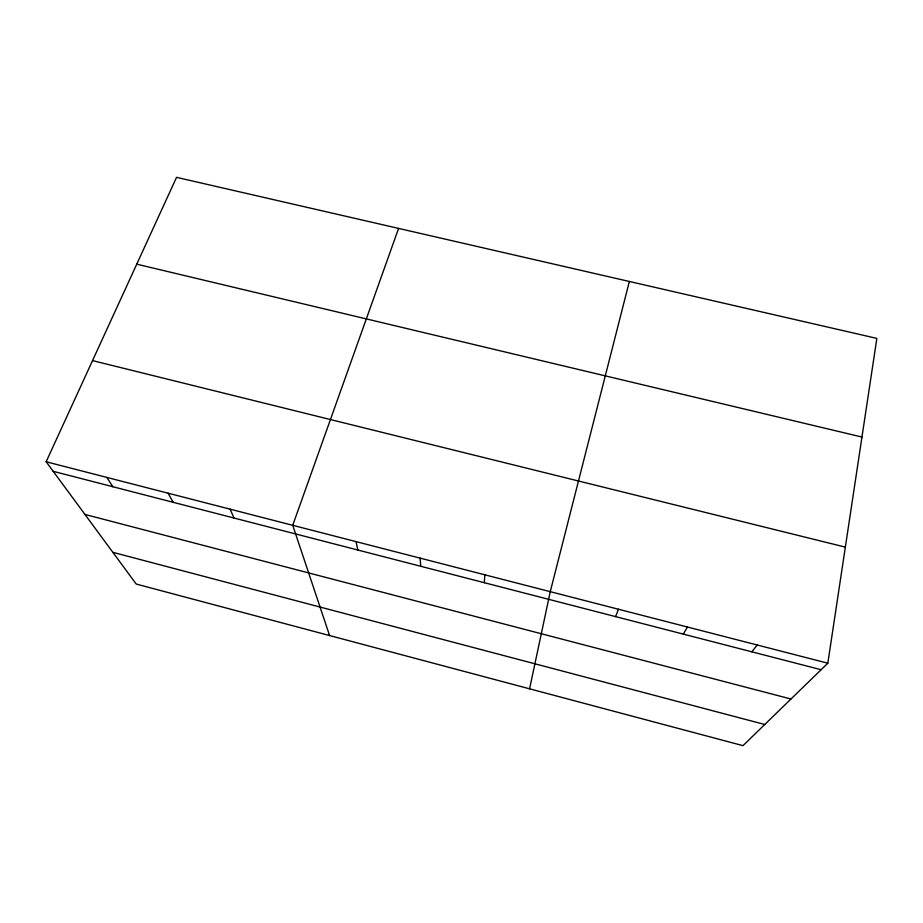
<?xml version="1.0" encoding="UTF-8"?>
<svg xmlns="http://www.w3.org/2000/svg" width="923" height="923" viewBox="0 0 923 923"><rect width="100%" height="100%" fill="white"/><g stroke="black" fill="none" stroke-linecap="round" stroke-linejoin="round"><path stroke-width="1.38" d="M484.344 582.713L484.806 574.798M827.827 663.199L876.85 338.395L176.558 177.343L46.15 461.765L136.223 584.051L742.98 745.657L827.827 663.199L46.15 461.765M529.583 688.823L550.258 591.666L629.359 281.48M398.586 228.408L292.729 525.302L329.58 635.555M615.595 616.622L618.456 609.238M683.32 634.124L687.439 627.017M751.83 651.823L757.229 645.004M136.742 264.174L861.967 437.052M92.531 360.605L845.353 547.12M53.176 471.307L821.112 669.717M84.939 514.434L790.976 699.011M112.848 552.323L764.752 724.497M106.803 477.399L112.837 486.721M168.113 493.194L173.12 502.297M230.081 509.161L234.038 518.034M356.059 541.628L357.847 550.027M420.08 558.127L420.761 566.284"/></g></svg>
